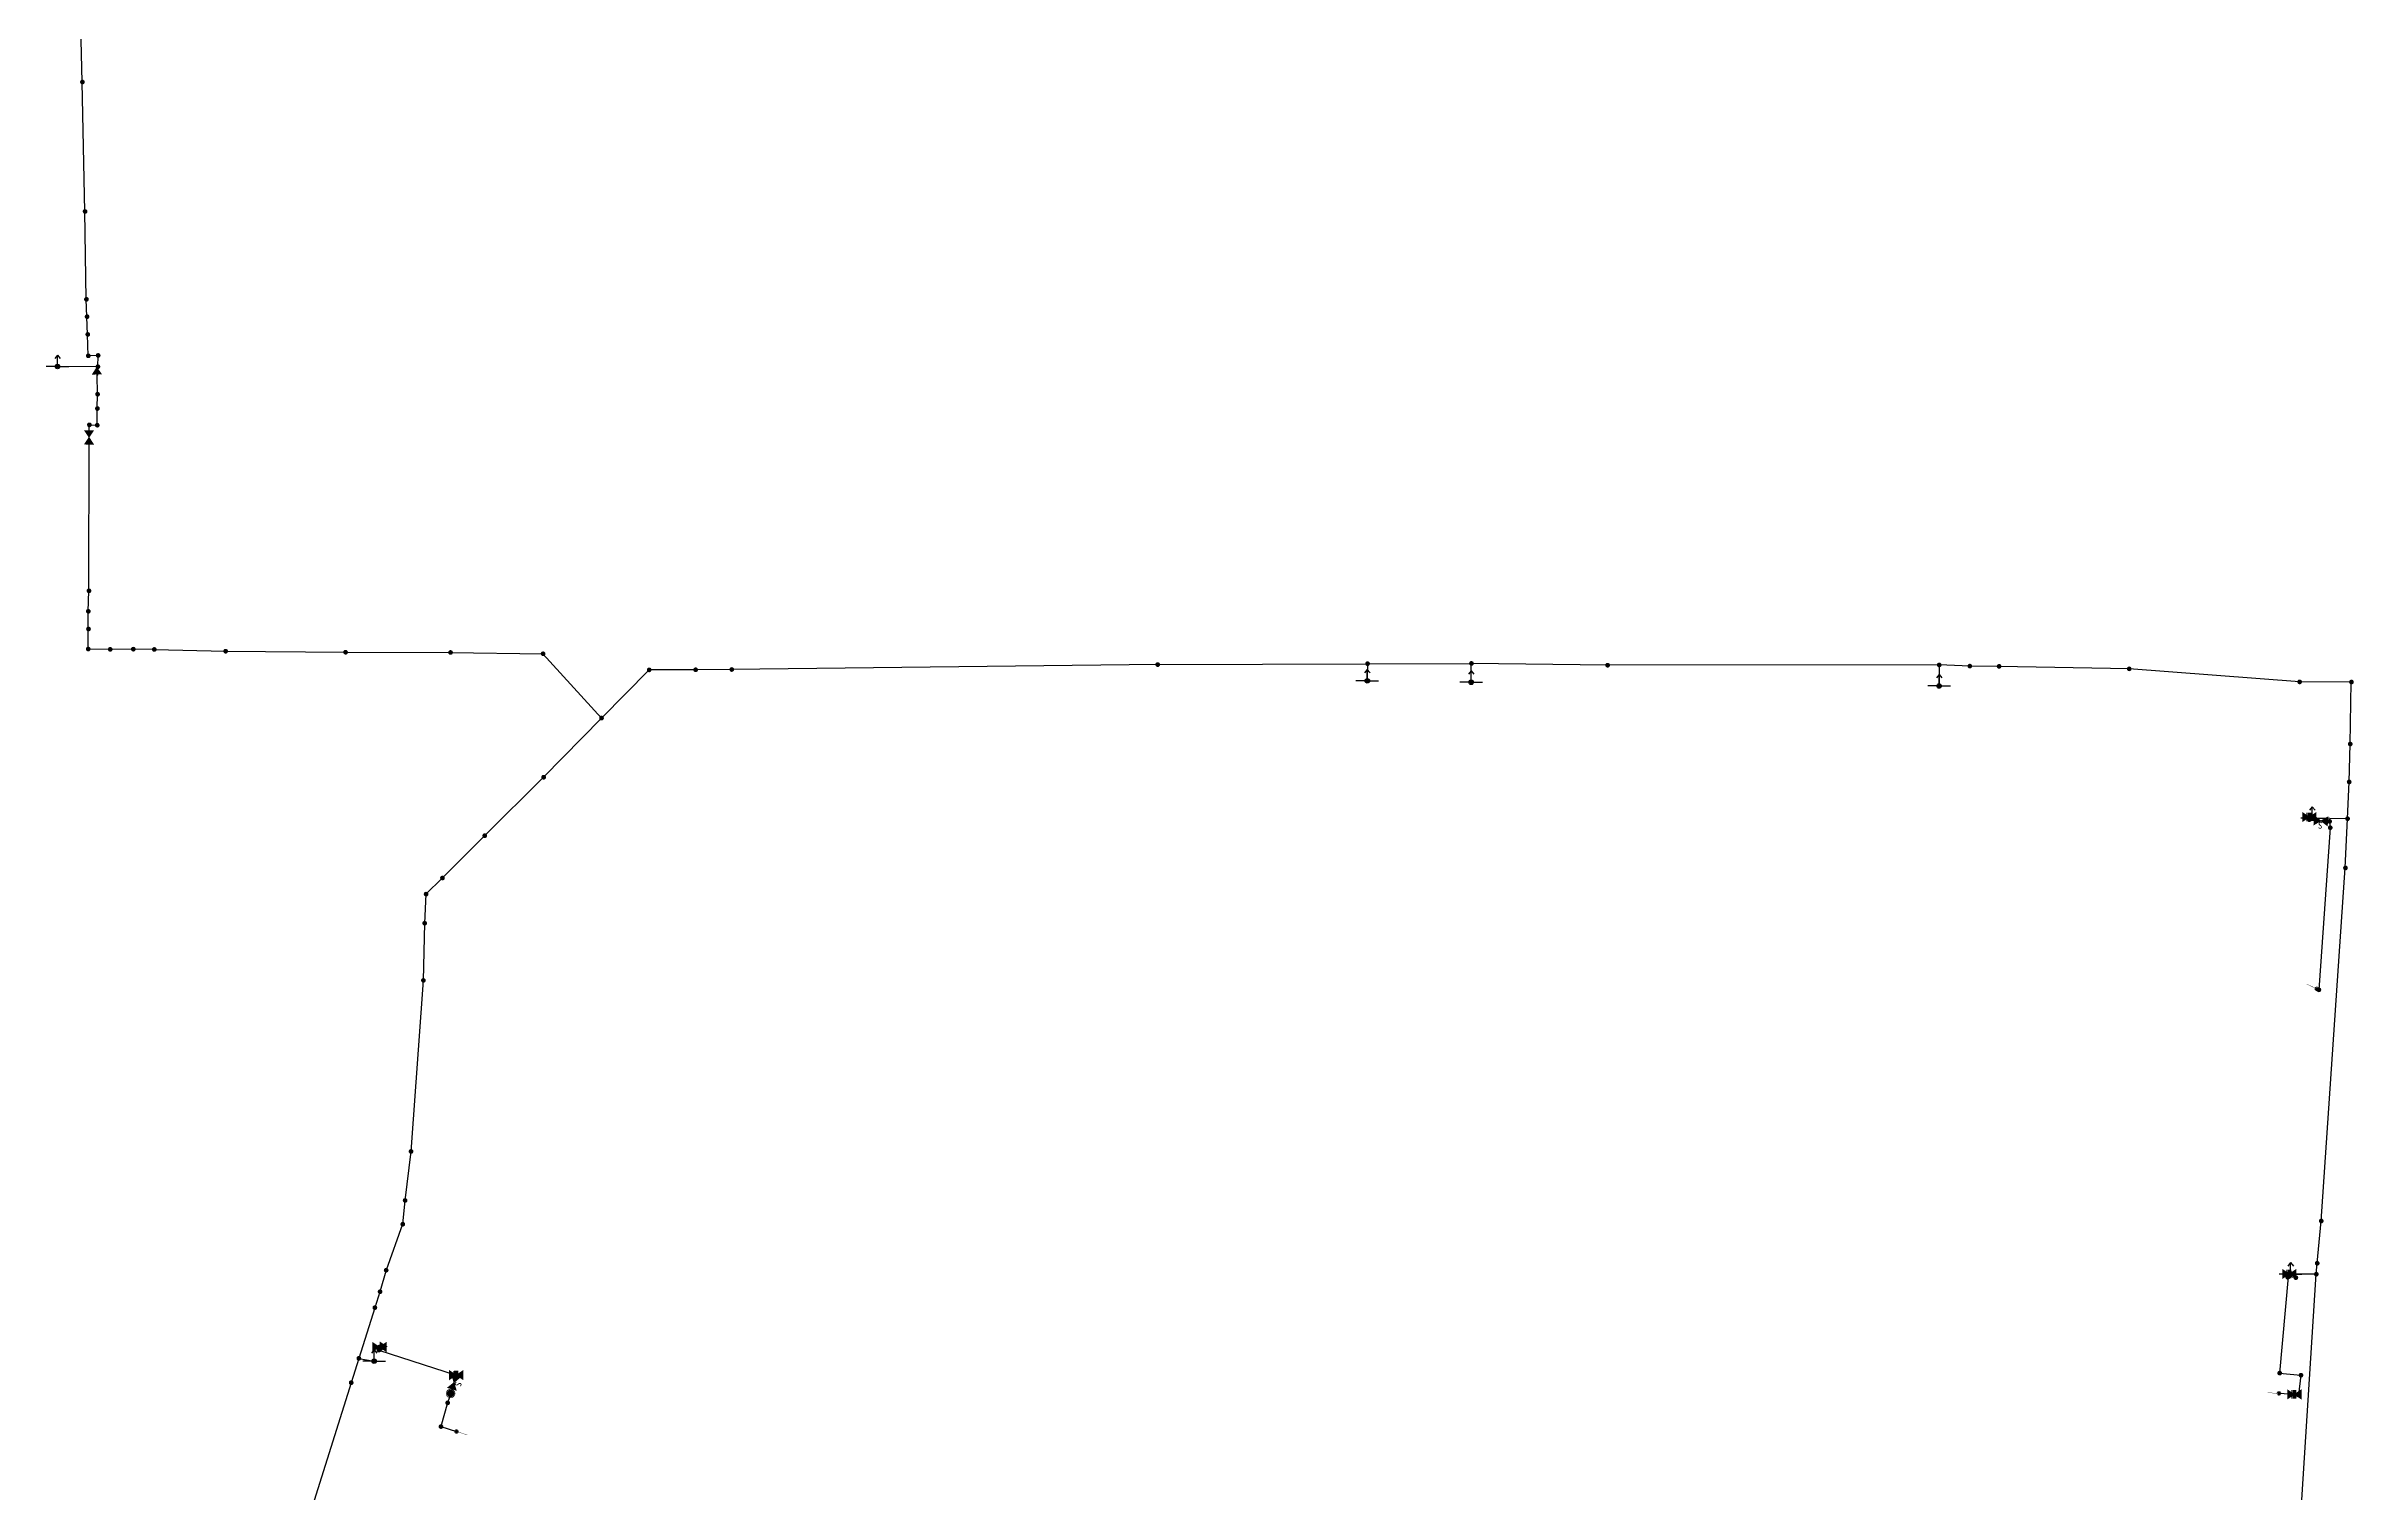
# Model space of a CAD drawing. Header units: millimetres. Extents: x 501930 to 502524, y 4059066 to 4059466.
# Drawn here: x 502071.7 to 502198.7, y 4059161.8 to 4059241.4 of the extents above; entities that cross this region are included whole.
import ezdxf
from ezdxf.enums import TextEntityAlignment as Align

# ---------------------------------------------------------------- set-up
doc = ezdxf.new("R2010")
doc.units = ezdxf.units.MM
doc.linetypes.add('HIDDEN2', pattern=[4.7625, 3.175, -1.5875])
for name, color, linetype in [('cq', 7, 'Continuous'), ('JMD', 7, 'Continuous'), ('TRLINE', 1, 'Continuous'), ('TRPOINT', 1, 'Continuous')]:
    doc.layers.add(name, color=color, linetype=linetype)
doc.styles.add('zx5', font='', dxfattribs={"height": 1.5})
doc.styles.get('zx5').set_extended_font_data('NSimSun')

# ---------------------------------------------------------------- blocks, each defined once
blk = doc.blocks.new('探测点')
blk.add_hatch(color=255).paths.add_polyline_path([(0.02, 0.24, 0.152753), (-0.11, 0.21, 0.175626), (-0.22, 0.07, 0.105315), (-0.22, -0.02, 2.264328)])
at = {"color": 6, "linetype": 'Continuous', "ltscale": 0.1, "const_width": 0.0375, "elevation": -82.22}
blk.add_lwpolyline([(-0.22, -0.02, 2.264328), (0.02, 0.24, 0.476706)], format="xyb", close=True, dxfattribs=at)
blk = doc.blocks.new('焊接阀门')
h = blk.add_hatch(color=255)
h.paths.add_polyline_path([(0, 0), (0.75, -0.5), (0.75, 0.5)])
h.paths.add_polyline_path([(0, 0), (-0.75, 0.5), (-0.75, -0.5)])
at = {"color": 6, "const_width": 0.07}
blk.add_lwpolyline([(-0.75, 0.5), (-0.75, -0.5), (0.75, 0.5), (0.75, -0.5), (-0.75, 0.5), (-0.75, -0.5)], dxfattribs=at)
blk = doc.blocks.new('变径点')
for color, points in [(6, [(0.12, 0, 1), (-0.12, 0, 1)]), (255, [(0.07, 0.54), (0.09, -0.45), (0.84, 0.05)])]:
    blk.add_hatch(color=color).paths.add_polyline_path(points)
at = {"layer": 'cq', "color": 6, "const_width": 0.07}
blk.add_lwpolyline([(0.07, 0.54), (0.09, -0.45), (0.84, 0.05), (0.07, 0.54), (0.09, -0.45)], dxfattribs=at)
blk = doc.blocks.new('SG')
blk.add_hatch(color=255).paths.add_polyline_path([(-0.25, 0, 1), (0.25, 0, 1)])
for p, q in [((-0.25, 0), (-1.25, 0)), ((0, 1.25), (-0.3, 0.88)), ((0, 0.25), (0, 1.25)), ((0, 1.25), (0.3, 0.88)), ((0.25, 0), (1.25, 0))]:
    blk.add_line(p, q)
blk.add_circle((0, 0), 0.25)
blk = doc.blocks.new('丝堵头')
at = {"layer": 'cq'}
blk.add_hatch(color=255, dxfattribs=at).paths.add_polyline_path([(0.23, 0.48), (-0.23, 0.48), (-0.23, -0.48), (0.23, -0.48)])
at = {"color": 6, "const_width": 0.075, "elevation": -82.08}
for points in [[(-0.29, -0.48), (-0.29, 0.47)], [(0.27, -0.32), (0.27, 0.17)]]:
    blk.add_lwpolyline(points, dxfattribs=at)
blk = doc.blocks.new('电磁阀')
at = {"color": 255}
blk.add_blockref('焊接阀门', (0, 0), dxfattribs=at)
at = {"layer": 'JMD', "lineweight": 106, "style": 'zx5'}
blk.add_text('S', height=0.75, dxfattribs=at).set_placement((0.03, 0.49), align=Align.MIDDLE)
blk = doc.blocks.new('非普查区')
h = blk.add_hatch(color=255)
edge = h.paths.add_edge_path()
edge.add_arc((0, 0), 0.199, 91.7031, 451.7031)
at = {"color": 6, "linetype": 'Continuous', "ltscale": 0.1, "const_width": 0.0375, "elevation": -82.22}
blk.add_lwpolyline([(0.01, -0.23, 1), (-0.01, 0.23, 1)], format="xyb", close=True, dxfattribs=at)
at = {"color": 6, "linetype": 'HIDDEN2', "ltscale": 0.1, "const_width": 0.0375, "elevation": -82.22}
blk.add_lwpolyline([(0.21, 0), (1.25, 0)], dxfattribs=at)
blk = doc.blocks.new('流量表')
h = blk.add_hatch(color=255)
edge = h.paths.add_edge_path()
edge.add_arc((0, 0), 0.428, 0, 360)
at = {"color": 6, "const_width": 0.0625, "elevation": -82.08}
blk.add_lwpolyline([(-0.49, -0.01, 1), (0.47, -0.01, 1)], format="xyb", close=True, dxfattribs=at)
at = {"color": 6, "const_width": 0.075, "elevation": -82.08}
blk.add_lwpolyline([(-0.1, 0.1), (0.29, -0.34)], dxfattribs=at)
at = {"layer": 'cq', "color": 6}
blk.add_lwpolyline([(-0.26, 0.34, 0.476, 0.476, 0), (-0.26, 0.34, 0.01, 0.366, 0), (-0.05, 0.05, 0.366, 0.366, 0)], format="xyseb", dxfattribs=at)

msp = doc.modelspace()

# ---------------------------------------------------------------- linework, layer by layer
at = {"layer": 'TRLINE'}
for p, q in [((502073.715, 4059239.409, 31.514), (502073.58, 4059244.582, 31.511)), ((502073.862, 4059232.285, 31.416), (502073.715, 4059239.409, 31.514)), ((502073.936, 4059227.453, 31.566), (502073.862, 4059232.285, 31.416)), ((502073.972, 4059226.495, 31.542), (502073.936, 4059227.453, 31.566)), ((502074.011, 4059225.519, 31.493), (502073.972, 4059226.495, 31.542)), ((502074.039, 4059224.342, 31.513), (502074.011, 4059225.519, 31.493)), ((502074.582, 4059224.362, 31.497), (502074.039, 4059224.342, 31.513)), ((502074.568, 4059223.744, 31.509), (502074.582, 4059224.362, 31.497)), ((502074.568, 4059223.744, 31.509), (502072.353, 4059223.757, 31.516)), ((502074.543, 4059223.294, 31.522), (502074.568, 4059223.744, 31.509)), ((502074.55, 4059222.228, 31.571), (502074.543, 4059223.294, 31.522)), ((502074.531, 4059220.524, 31.583), (502074.541, 4059221.439, 31.549)), ((502074.541, 4059221.439, 31.549), (502074.55, 4059222.228, 31.571)), ((502074.088, 4059219.854, 31.367), (502074.1, 4059220.542, 31.564)), ((502074.1, 4059220.542, 31.564), (502074.531, 4059220.524, 31.583)), ((502074.076, 4059211.409, 31.553), (502074.088, 4059219.854, 31.367)), ((502074.039, 4059210.28, 31.51), (502074.076, 4059211.409, 31.553)), ((502074.049, 4059209.308, 31.573), (502074.039, 4059210.28, 31.51)), ((502074.036, 4059208.205, 31.599), (502074.049, 4059209.308, 31.573)), ((502075.248, 4059208.188, 31.346), (502074.036, 4059208.205, 31.599)), ((502076.515, 4059208.197, 31.269), (502075.248, 4059208.188, 31.346)), ((502077.669, 4059208.181, 31.315), (502076.515, 4059208.197, 31.269)), ((502077.669, 4059208.181, 31.315), (502081.597, 4059208.084, 30.115)), ((502081.597, 4059208.084, 30.115), (502088.198, 4059208.028, 29.935)), ((502088.198, 4059208.028, 29.935), (502093.975, 4059208.015, 29.576)), ((502093.975, 4059208.015, 29.576), (502099.068, 4059207.943, 29.869)), ((502102.283, 4059204.405, 30.745), (502099.068, 4059207.943, 29.869)), ((502132.89, 4059207.346, 28.698), (502144.44, 4059207.398, 31.365)), ((502144.44, 4059207.398, 31.365), (502144.432, 4059206.454, 30.718)), ((502144.44, 4059207.398, 31.365), (502150.156, 4059207.412, 30.67)), ((502150.146, 4059206.376, 32.156), (502150.156, 4059207.412, 30.67)), ((502157.649, 4059207.314, 30.84), (502150.156, 4059207.412, 30.67)), ((502104.906, 4059207.059, 30.683), (502102.283, 4059204.405, 30.745)), ((502107.461, 4059207.065, 30.593), (502104.906, 4059207.059, 30.683)), ((502109.451, 4059207.078, 30.627), (502107.461, 4059207.065, 30.593)), ((502132.89, 4059207.346, 28.698), (502109.451, 4059207.078, 30.627)), ((502175.899, 4059207.328, 31.168), (502157.649, 4059207.314, 30.84)), ((502177.583, 4059207.263, 31.155), (502175.899, 4059207.328, 31.168)), ((502175.899, 4059207.328, 31.168), (502175.9, 4059206.173, 31.294)), ((502179.193, 4059207.251, 31.742), (502177.583, 4059207.263, 31.155)), ((502186.354, 4059207.115, 31.41), (502179.193, 4059207.251, 31.742)), ((502195.733, 4059206.397, 31.057), (502186.354, 4059207.115, 31.41)), ((502198.583, 4059206.388, 31.036), (502195.733, 4059206.397, 31.057)), ((502198.518, 4059202.975, 30.568), (502198.583, 4059206.388, 31.036)), ((502102.283, 4059204.405, 30.745), (502099.099, 4059201.149, 30.713)), ((502198.458, 4059200.89, 30.705), (502198.518, 4059202.975, 30.568)), ((502099.099, 4059201.149, 30.713), (502095.855, 4059197.933, 30.959)), ((502198.372, 4059198.867, 30.753), (502198.458, 4059200.89, 30.705)), ((502196.2738, 4059198.959, 34.4183), (502196.2593, 4059198.813, 34.4183)), ((502196.2593, 4059198.813, 34.4183), (502196.2593, 4059198.813, 34.2483)), ((502196.2593, 4059198.813, 34.2483), (502196.912, 4059198.75, 34.2483)), ((502196.437, 4059198.892, 30.985), (502196.2738, 4059198.959, 32.9483)), ((502196.2738, 4059198.959, 32.9483), (502196.2738, 4059198.959, 34.1483)), ((502196.2738, 4059198.959, 34.1483), (502196.2738, 4059198.959, 34.4183)), ((502196.2738, 4059198.959, 34.4183), (502196.2738, 4059198.959, 34.5683)), ((502198.372, 4059198.867, 30.753), (502196.437, 4059198.892, 30.985)), ((502196.912, 4059198.75, 34.2483), (502197.3811, 4059198.717, 34.2483)), ((502197.3811, 4059198.717, 34.2483), (502197.4169, 4059198.373, 34.2483)), ((502198.254, 4059196.158, 31.769), (502198.372, 4059198.867, 30.753)), ((502095.855, 4059197.933, 30.959), (502093.529, 4059195.602, 30.761)), ((502197.4169, 4059198.373, 37.1783), (502196.7922, 4059189.449, 37.1783)), ((502197.4169, 4059198.373, 34.2483), (502197.4169, 4059198.373, 37.1783)), ((502196.923, 4059176.727, 30.755), (502198.254, 4059196.158, 31.769)), ((502092.629, 4059194.714, 30.802), (502092.549, 4059193.112, 30.805)), ((502093.529, 4059195.602, 30.761), (502092.629, 4059194.714, 30.802)), ((502092.549, 4059193.112, 30.805), (502092.48, 4059189.967, 30.699)), ((502092.48, 4059189.967, 30.699), (502091.8, 4059180.555, 30.456)), ((502196.7922, 4059189.449, 38.7983), (502196.6886, 4059189.499, 38.7983)), ((502196.7922, 4059189.449, 37.1783), (502196.7922, 4059189.449, 38.7983)), ((502091.8, 4059180.555, 30.456), (502091.475, 4059177.856, 30.501)), ((502091.475, 4059177.856, 30.501), (502091.345, 4059176.549, 30.531)), ((502091.345, 4059176.549, 30.531), (502090.431, 4059174.018, 30.718)), ((502196.7, 4059174.4, 30.651), (502196.923, 4059176.727, 30.755)), ((502196.651, 4059173.798, 30.845), (502196.7, 4059174.4, 30.651)), ((502090.431, 4059174.018, 30.718), (502090.095, 4059172.835, 30.653)), ((502195.1002, 4059173.646, 37.1106), (502194.6346, 4059168.354, 37.1106)), ((502195.175, 4059173.813, 34.4806), (502195.0746, 4059173.631, 34.4806)), ((502195.0746, 4059173.631, 34.4806), (502195.0746, 4059173.631, 35.2206)), ((502195.523, 4059173.609, 37.1106), (502195.1002, 4059173.646, 37.1106)), ((502195.175, 4059173.813, 32.9706), (502195.175, 4059173.813, 34.0806)), ((502195.175, 4059173.813, 34.0806), (502195.175, 4059173.813, 34.4806)), ((502195.175, 4059173.813, 34.4806), (502195.175, 4059173.813, 34.7606)), ((502195.245, 4059173.809, 30.746), (502195.175, 4059173.813, 34.0806)), ((502196.651, 4059173.798, 30.845), (502195.245, 4059173.809, 30.746)), ((502195.523, 4059173.609, 36.9006), (502195.523, 4059173.609, 37.1106)), ((502195.633, 4059157.736, 31.15), (502196.651, 4059173.798, 30.845)), ((502089.808, 4059171.957, 30.556), (502088.928, 4059169.168, 30.61)), ((502090.095, 4059172.835, 30.653), (502089.808, 4059171.957, 30.556)), ((502090.067, 4059169.792, 39.0591), (502090.0301, 4059169.619, 39.0591)), ((502090.0301, 4059169.619, 39.0591), (502094.2959, 4059168.245, 39.0591)), ((502090.067, 4059169.792, 32.1991), (502090.067, 4059169.792, 33.3791)), ((502090.067, 4059169.792, 33.3791), (502090.067, 4059169.792, 33.8391)), ((502090.067, 4059169.792, 33.8391), (502090.067, 4059169.792, 39.0591)), ((502088.928, 4059169.168, 30.61), (502088.506, 4059167.827, 30.605)), ((502088.928, 4059169.168, 30.61), (502089.779, 4059169.017, 30.579)), ((502094.2959, 4059168.245, 33.3291), (502094.171, 4059167.839, 33.3291)), ((502094.2959, 4059168.245, 39.0591), (502094.2959, 4059168.245, 33.7391)), ((502094.2959, 4059168.245, 33.7391), (502094.2959, 4059168.245, 33.3291)), ((502094.2959, 4059168.245, 33.3291), (502094.2959, 4059168.245, 33.0991)), ((502194.6346, 4059168.354, 37.1106), (502195.807, 4059168.238, 36.4106)), ((502195.807, 4059168.238, 36.4106), (502195.6752, 4059167.168, 36.4106)), ((502088.506, 4059167.827, 30.605), (502084.365, 4059154.6, 30.549)), ((502093.99, 4059167.238, 33.3291), (502093.8166, 4059166.719, 33.3291)), ((502094.171, 4059167.839, 33.3291), (502093.99, 4059167.238, 33.3291)), ((502195.4518, 4059167.185, 34.8706), (502194.6053, 4059167.238, 34.8706)), ((502195.6752, 4059167.168, 36.4106), (502195.4518, 4059167.185, 36.3606)), ((502195.4518, 4059167.185, 36.3606), (502195.4518, 4059167.185, 35.1106)), ((502195.4518, 4059167.185, 35.1106), (502195.4518, 4059167.185, 34.8706)), ((502195.4518, 4059167.185, 34.8706), (502195.4518, 4059167.185, 34.6706)), ((502093.8166, 4059166.719, 32.8491), (502093.4473, 4059165.41, 32.8491)), ((502093.8166, 4059166.719, 33.3291), (502093.8166, 4059166.719, 32.8491)), ((502093.4473, 4059165.41, 32.8491), (502094.3088, 4059165.141, 32.8491))]:
    msp.add_line(p, q, dxfattribs=at)

# ---------------------------------------------------------------- block references
at = {"layer": 'TRPOINT', "xscale": 0.5, "yscale": 0.5}
for name, p in [('探测点', (502073.715, 4059239.409, 32.174)), ('探测点', (502073.862, 4059232.285, 32.136)), ('探测点', (502073.936, 4059227.453, 32.266)), ('探测点', (502073.972, 4059226.495, 32.242)), ('探测点', (502074.011, 4059225.519, 32.233)), ('SG', (502072.353, 4059223.757, 32.176)), ('探测点', (502074.039, 4059224.342, 32.233)), ('探测点', (502074.582, 4059224.362, 32.197)), ('探测点', (502074.568, 4059223.744, 32.169)), ('探测点', (502074.541, 4059221.439, 32.209)), ('探测点', (502074.55, 4059222.228, 32.231)), ('探测点', (502074.1, 4059220.542, 32.224)), ('探测点', (502074.531, 4059220.524, 32.243)), ('探测点', (502074.076, 4059211.409, 32.213)), ('探测点', (502074.039, 4059210.28, 32.21)), ('探测点', (502074.049, 4059209.308, 32.253)), ('探测点', (502074.036, 4059208.205, 32.299)), ('探测点', (502075.248, 4059208.188, 32.066)), ('探测点', (502076.515, 4059208.197, 31.949)), ('探测点', (502077.669, 4059208.181, 31.955)), ('探测点', (502081.597, 4059208.084, 30.895)), ('探测点', (502088.198, 4059208.028, 30.835)), ('探测点', (502093.975, 4059208.015, 30.636)), ('探测点', (502099.068, 4059207.943, 30.869)), ('探测点', (502132.89, 4059207.346, 30.608)), ('探测点', (502144.44, 4059207.398, 32.365)), ('探测点', (502150.156, 4059207.412, 31.68)), ('探测点', (502157.649, 4059207.314, 31.79)), ('探测点', (502175.899, 4059207.328, 32.068)), ('探测点', (502104.906, 4059207.059, 31.383)), ('探测点', (502107.461, 4059207.065, 31.323)), ('探测点', (502109.451, 4059207.078, 31.337)), ('SG', (502144.432, 4059206.454, 31.718)), ('SG', (502150.146, 4059206.376, 32.756)), ('SG', (502175.9, 4059206.173, 32.194)), ('探测点', (502177.583, 4059207.263, 32.045)), ('探测点', (502179.193, 4059207.251, 32.592)), ('探测点', (502186.354, 4059207.115, 32.27)), ('探测点', (502195.733, 4059206.397, 31.927)), ('探测点', (502198.583, 4059206.388, 31.936)), ('探测点', (502102.283, 4059204.405, 31.445)), ('探测点', (502198.518, 4059202.975, 31.738)), ('探测点', (502099.099, 4059201.149, 31.483)), ('探测点', (502198.458, 4059200.89, 31.805)), ('SG', (502196.437, 4059198.892, 31.985)), ('焊接阀门', (502196.2738, 4059198.959, 32.9483)), ('丝堵头', (502196.2738, 4059198.959, 32.9483)), ('探测点', (502196.2593, 4059198.813, 32.9483)), ('探测点', (502196.2593, 4059198.813, 32.9483)), ('探测点', (502196.2738, 4059198.959, 32.9483)), ('探测点', (502196.2738, 4059198.959, 32.9483)), ('探测点', (502197.3811, 4059198.717, 32.9483)), ('探测点', (502198.372, 4059198.867, 31.853)), ('探测点', (502095.855, 4059197.933, 31.629)), ('探测点', (502197.4169, 4059198.373, 32.9483)), ('探测点', (502197.4169, 4059198.373, 32.9483)), ('探测点', (502198.254, 4059196.158, 32.869)), ('探测点', (502092.629, 4059194.714, 31.502)), ('探测点', (502093.529, 4059195.602, 31.431)), ('探测点', (502092.549, 4059193.112, 31.515)), ('探测点', (502092.48, 4059189.967, 31.439)), ('探测点', (502196.7922, 4059189.449, 32.9483)), ('探测点', (502196.7922, 4059189.449, 32.9483)), ('探测点', (502091.8, 4059180.555, 31.226)), ('探测点', (502091.475, 4059177.856, 31.221)), ('探测点', (502091.345, 4059176.549, 31.251)), ('探测点', (502196.923, 4059176.727, 31.855)), ('SG', (502195.245, 4059173.809, 31.796)), ('探测点', (502196.7, 4059174.4, 31.781)), ('探测点', (502090.431, 4059174.018, 31.438)), ('焊接阀门', (502195.175, 4059173.813, 32.9706)), ('探测点', (502195.0746, 4059173.631, 32.9706)), ('探测点', (502195.0746, 4059173.631, 32.9706)), ('探测点', (502195.1002, 4059173.646, 32.9706)), ('丝堵头', (502195.175, 4059173.813, 32.9706)), ('探测点', (502195.175, 4059173.813, 32.9706)), ('探测点', (502195.175, 4059173.813, 32.9706)), ('探测点', (502195.523, 4059173.609, 32.9706)), ('探测点', (502195.523, 4059173.609, 32.9706)), ('探测点', (502196.651, 4059173.798, 31.895)), ('探测点', (502089.808, 4059171.957, 31.346)), ('探测点', (502090.095, 4059172.835, 31.443)), ('SG', (502089.779, 4059169.017, 31.369)), ('焊接阀门', (502090.067, 4059169.792, 32.1991)), ('探测点', (502090.0301, 4059169.619, 32.1991)), ('探测点', (502090.067, 4059169.792, 32.1991)), ('探测点', (502090.067, 4059169.792, 32.1991)), ('变径点', (502090.067, 4059169.792, 32.1991)), ('探测点', (502088.928, 4059169.168, 31.4)), ('焊接阀门', (502094.2959, 4059168.245, 32.1991)), ('丝堵头', (502094.2959, 4059168.245, 32.1991)), ('探测点', (502094.2959, 4059168.245, 32.1991)), ('探测点', (502094.2959, 4059168.245, 32.1991)), ('探测点', (502194.6346, 4059168.354, 32.9706)), ('探测点', (502195.807, 4059168.238, 32.9706)), ('探测点', (502088.506, 4059167.827, 31.385)), ('探测点', (502093.8166, 4059166.719, 32.1991)), ('探测点', (502093.8166, 4059166.719, 32.1991)), ('流量表', (502093.99, 4059167.238, 32.1991)), ('焊接阀门', (502195.4518, 4059167.185, 32.9706)), ('丝堵头', (502195.4518, 4059167.185, 32.9706)), ('探测点', (502195.4518, 4059167.185, 32.9706)), ('探测点', (502195.4518, 4059167.185, 32.9706)), ('探测点', (502195.6752, 4059167.168, 32.9706)), ('探测点', (502093.4473, 4059165.41, 32.1991))]:
    msp.add_blockref(name, p, dxfattribs=at)
for name, p, rotation in [('变径点', (502074.543, 4059223.294, 32.182), 90.3762332936037), ('焊接阀门', (502074.088, 4059219.854, 32.167), 89.91858509286818), ('电磁阀', (502196.912, 4059198.75, 32.9483), 175.9760158514382), ('非普查区', (502196.6886, 4059189.499, 32.9483), 154.236859247036), ('电磁阀', (502094.171, 4059167.839, 32.1991), 252.9002460871353), ('非普查区', (502194.6053, 4059167.238, 32.9706), 176.417344854029), ('非普查区', (502094.3088, 4059165.141, 32.1991), 342.6592303661005)]:
    msp.add_blockref(name, p, dxfattribs=dict(at, rotation=rotation))

doc.saveas('drawing.dxf')
